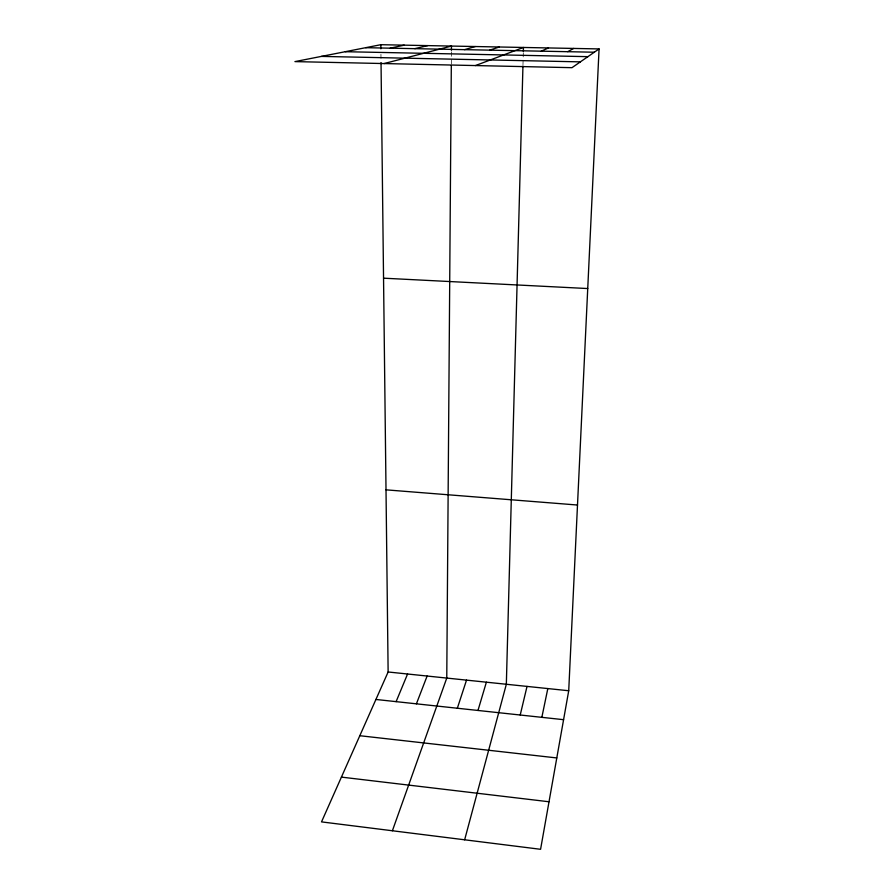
<?xml version="1.0" encoding="UTF-8"?>
<svg xmlns="http://www.w3.org/2000/svg" width="894" height="894" viewBox="0 0 894 894"><rect width="100%" height="100%" fill="white"/><g stroke="black" fill="none" stroke-linecap="round" stroke-linejoin="round"><path stroke-width="0.67" stroke-dasharray="4.47 3.35" d="M451.325 64.1L451.414 51.617M522.979 64.703L523.303 52.768M380.945 54.322L380.989 58.445"/><path stroke-width="1.34" d="M451.314 65.497L446.765 678.077L392.388 830.761M451.425 50.232L451.459 46.063L384.096 63.563M522.945 66.033L506.339 684.268L464.645 839.801M523.336 51.439L523.448 47.46L475.463 65.564M381.034 62.58L388.13 671.986L321.516 821.888L540.579 849.3L568.718 690.738L599.069 48.924L380.833 44.7L294.931 61.608L571.981 67.676L599.069 48.924M541.842 717.346L547.821 688.57M520.219 715.01L527.024 686.413M477.977 710.462L486.381 682.189M457.337 708.238L466.523 680.133M416.403 703.835L427.12 676.043M396.109 701.645L407.575 674.009M567.701 51.684L573.691 48.432M541.261 51.159L548.48 47.941M489.7 50.142L499.299 46.991M464.556 49.651L475.295 46.533M414.782 48.656L427.768 45.605M390.142 48.175L404.222 45.158M365.657 47.684L594.32 52.221M345.263 51.707L587.906 56.657M321.415 56.4L580.385 61.865M383.548 278.179L587.738 288.55M386.007 489.845L577.502 505.032M388.13 671.986L568.718 690.738M375.916 699.466L563.589 719.681M359.813 735.717L556.794 757.944M341.407 777.109L549.017 801.762M380.833 44.7L380.878 48.824"/></g></svg>
